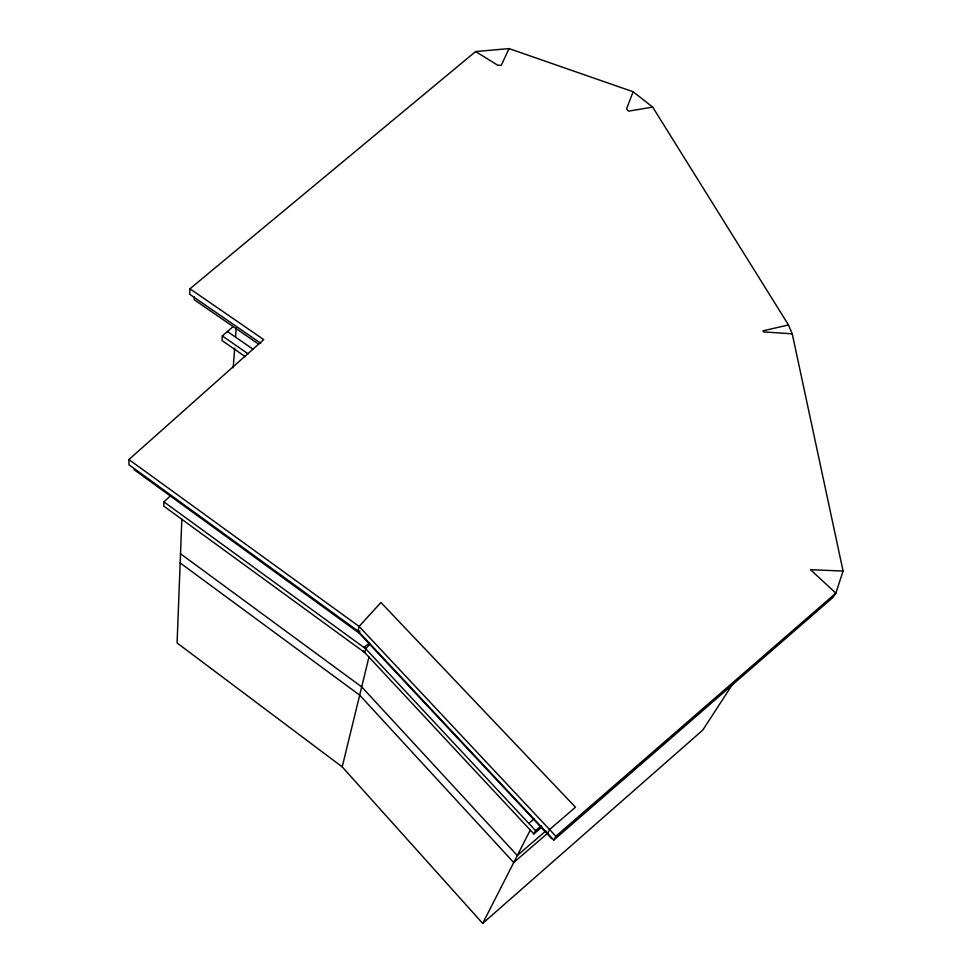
<?xml version="1.0" encoding="UTF-8"?>
<svg xmlns="http://www.w3.org/2000/svg" width="972" height="972" viewBox="0 0 972 972"><rect width="100%" height="100%" fill="white"/><g stroke="black" fill="none" stroke-linecap="round" stroke-linejoin="round"><path stroke-width="1.46" d="M170.574 495.696L163.916 501.868L163.831 506.169L364.816 652.625L365.727 648.774L370.247 643.756M189.941 288.793L263.728 339.593L128.911 459.549L128.96 464.75L358.048 631.047L553.773 840.087L832.785 597.573L835.859 593.139L843.089 571.062L792.241 333.821L788.474 324.952L652.686 107.09L633.112 91.745L509.061 48.6L475.612 51.552L189.941 288.793L189.734 294.309L260.715 343.25M181.837 519.133L177.086 642.966L342.205 766.872L482.695 923.4L702.756 730.106L733.86 682.308M194.291 296.958L194.181 299.692L258.625 344.149M233.171 326.531L222.309 335.972L222.017 340.552L245.345 356.736M233.195 367.768L234.677 348.122M235.516 337.102L236.196 328.111M358.048 631.047L359.093 626.442L380.927 602.494L575.473 807.21L549.581 829.553L547.515 833.405M551.719 838.678L359.251 633.161L359.774 630.877M342.205 766.872L368.995 656.951M633.112 91.745L626.576 108.84L628.519 111.16L652.686 107.09M509.061 48.6L501.297 65.221L497.846 65.294L475.612 51.552M482.695 923.4L530.25 830.149M363.261 650.961L533.871 833.915L535.56 830.635L541.307 825.714M553.773 840.087L555.863 836.26L835.859 593.139L810.478 569.689L843.089 571.062M546.009 830.768L517.311 855.518L361.706 686.888L180.513 553.761M548.099 832.858L513.726 862.541L359.689 695.138L180.16 562.946M533.871 833.915L541.926 826.99M528.817 823.418L534.187 818.837M369.652 643.124L364.172 647.097L535.56 830.635M788.474 324.952L762.971 330.845L763.47 331.902L792.241 333.821M227.436 331.513L252.902 349.118M222.309 335.972L248.2 353.905M128.911 459.549L359.093 626.442L555.863 836.26M134.1 469.683L359.251 633.161M163.916 501.868L365.727 648.774"/></g></svg>
